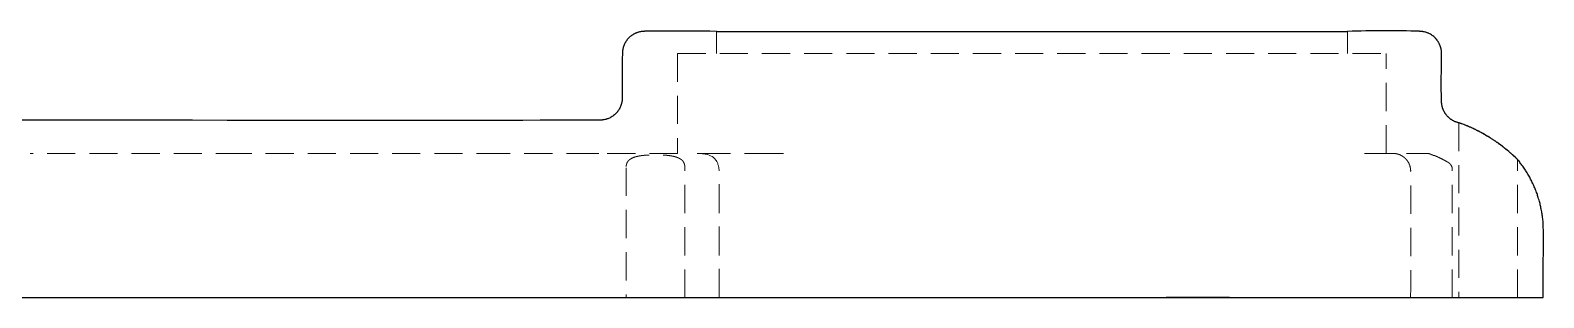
# Model space of a CAD drawing. Header units: millimetres. Extents: x -146 to 23, y 0 to 12.
# Drawn here: x -45.2 to 23.1, y 0 to 12 of the extents above; entities that cross this region are included whole.
import ezdxf

# ---------------------------------------------------------------- set-up
doc = ezdxf.new("R2010")
doc.units = ezdxf.units.MM
doc.linetypes.add('HIDDEN', pattern=[1.905, 1.27, -0.635])

msp = doc.modelspace()

# ---------------------------------------------------------------- linework, layer by layer
at = {"color": 7, "linetype": 'Continuous', "lineweight": 25}
for p, q in [((-14.25, 12), (14.25, 12)), ((8.917, 0), (6.06, 0))]:
    msp.add_line(p, q, dxfattribs=at)
at = {"color": 7, "linetype": 'HIDDEN', "lineweight": 18}
for p, q in [((-14.25, 12), (-14.25, 11)), ((14.25, 11), (14.25, 12)), ((-16, 11), (15.991, 11)), ((-16, 11), (-16, 6.5)), ((15.991, 6.5), (15.991, 11)), ((19.618, 7.756), (19.656, 7.74)), ((19.69, 7.726), (19.73, 7.71)), ((19.765, 7.695), (19.81, 7.675)), ((19.937, 7.617), (20.001, 7.587)), ((20.047, 7.564), (20.097, 7.539)), ((20.158, 7.508), (20.185, 7.494)), ((20.226, 7.472), (20.295, 7.435)), ((21.103, 6.922), (21.159, 6.881)), ((-35.233, 6.5), (-35.579, 6.5)), ((-23.81, 6.5), (-35.233, 6.5)), ((-14.882, 6.5), (-14.978, 6.497)), ((-14.882, 6.5), (-12.485, 6.5)), ((21.532, 6.588), (21.564, 6.561)), ((-18.324, 5.856), (-18.325, 0)), ((-21.223, 0), (-17.279, 0)), ((-17.279, 0), (-17.278, 0)), ((-12.713, 0), (-17.178, 0)), ((2.956, 0), (1.887, 0)), ((11.792, 0), (9.794, 0))]:
    msp.add_line(p, q, dxfattribs=at)
at = {"color": 7, "linetype": 'Continuous', "lineweight": 25, "flags": 128}
for points in [[(21.925, 6.236), (21.922, 6.239), (21.919, 6.242), (21.918, 6.243), (21.913, 6.247), (21.904, 6.256), (21.9, 6.26), (21.882, 6.277), (21.88, 6.279), (21.86, 6.298), (21.844, 6.313), (21.831, 6.325), (21.8, 6.353), (21.792, 6.361), (21.747, 6.402), (21.745, 6.404), (21.737, 6.41), (21.688, 6.455), (21.685, 6.457), (21.652, 6.486), (21.624, 6.51), (21.615, 6.518), (21.6, 6.531), (21.545, 6.578), (21.537, 6.585), (21.457, 6.65), (21.451, 6.655), (21.36, 6.728), (21.352, 6.734), (21.346, 6.739), (21.301, 6.774), (21.262, 6.804), (21.245, 6.817), (21.159, 6.881), (21.132, 6.901), (21.053, 6.958), (21.016, 6.985), (20.974, 7.013), (20.943, 7.035), (20.928, 7.045), (20.83, 7.111), (20.81, 7.124), (20.715, 7.186), (20.693, 7.2), (20.6, 7.258), (20.58, 7.27), (20.577, 7.272), (20.485, 7.327), (20.462, 7.341), (20.386, 7.384), (20.37, 7.393), (20.28, 7.443), (20.257, 7.455), (20.218, 7.476), (20.178, 7.498), (20.147, 7.513), (20.079, 7.548), (20.04, 7.567), (19.985, 7.595), (19.955, 7.609), (19.938, 7.617), (19.868, 7.649), (19.857, 7.654), (19.841, 7.662), (19.787, 7.686), (19.749, 7.702), (19.711, 7.718), (19.694, 7.725), (19.664, 7.737), (19.64, 7.747), (19.585, 7.769), (19.581, 7.77), (19.52, 7.793), (19.515, 7.795), (19.504, 7.799), (19.498, 7.802), (19.466, 7.813), (19.453, 7.818), (19.418, 7.83), (19.4, 7.836), (19.395, 7.838), (19.377, 7.844), (19.357, 7.85), (19.355, 7.851), (19.342, 7.855), (19.325, 7.86), (19.321, 7.862), (19.302, 7.868), (19.298, 7.869), (19.296, 7.87), (19.286, 7.873), (19.281, 7.874), (19.277, 7.875), (19.277, 7.875), (19.275, 7.876), (19.277, 7.875)], [(19.593, 7.766), (19.603, 7.762), (19.618, 7.756)], [(19.73, 7.71), (19.748, 7.702), (19.765, 7.695)], [(19.897, 7.636), (19.922, 7.624), (19.937, 7.617)], [(20.295, 7.435), (20.308, 7.428), (20.342, 7.409)], [(20.411, 7.37), (20.423, 7.363), (20.436, 7.356)], [(20.502, 7.317), (20.54, 7.294), (20.565, 7.279)], [(20.718, 7.184), (20.74, 7.17), (20.773, 7.149)], [(20.838, 7.106), (20.864, 7.089), (20.895, 7.068)], [(20.966, 7.019), (20.985, 7.006), (21, 6.995)], [(21.37, 6.72), (21.391, 6.704), (21.431, 6.671)], [(21.564, 6.561), (21.588, 6.541), (21.61, 6.523)], [(21.8, 6.353), (21.811, 6.344), (21.823, 6.332)], [(21.924, 6.237), (21.925, 6.237), (21.925, 6.236)], [(-52.5, 0), (0, 0), (1.162, 0), (2.319, 0), (3.467, 0), (4.601, 0), (5.717, 0), (6.81, 0), (7.877, 0), (8.912, 0), (9.913, 0), (10.874, 0), (11.792, 0), (12.664, 0), (12.864, 0), (18.595, 0), (20.663, 0), (21.128, 0), (21.55, 0), (21.926, 0), (22.253, 0), (22.53, 0), (22.753, 0), (22.923, 0), (23.036, 0), (23.093, 0), (23.093, 0)]]:
    msp.add_lwpolyline(points, dxfattribs=at)
at = {"color": 7, "linetype": 'HIDDEN', "lineweight": 18, "flags": 128}
for points in [[(19.558, 7.779), (19.586, 7.768), (19.593, 7.766)], [(19.848, 7.658), (19.857, 7.654), (19.897, 7.636)], [(20.342, 7.409), (20.37, 7.393), (20.411, 7.37)], [(20.436, 7.356), (20.485, 7.327), (20.502, 7.317)], [(20.565, 7.279), (20.58, 7.27), (20.589, 7.265)], [(20.649, 7.227), (20.715, 7.186), (20.718, 7.184)], [(20.773, 7.149), (20.83, 7.111), (20.838, 7.106)], [(20.895, 7.068), (20.943, 7.035), (20.966, 7.019)], [(21, 6.995), (21.016, 6.984), (21.035, 6.971)], [(21.217, 6.838), (21.235, 6.824), (21.262, 6.804), (21.268, 6.799)], [(-14.978, 6.497), (-15.11, 6.5), (-14.882, 6.5)], [(-14.128, 0), (-14.128, 5.7), (-14.128, 5.735), (-14.13, 5.77), (-14.133, 5.805), (-14.137, 5.839), (-14.143, 5.873), (-14.149, 5.907), (-14.157, 5.941), (-14.166, 5.974), (-14.177, 6.006), (-14.188, 6.038), (-14.201, 6.07), (-14.216, 6.1), (-14.231, 6.129), (-14.247, 6.157), (-14.248, 6.159), (-14.267, 6.187), (-14.287, 6.214), (-14.309, 6.241), (-14.332, 6.266), (-14.357, 6.29), (-14.383, 6.313), (-14.441, 6.355), (-14.508, 6.393), (-14.582, 6.425), (-14.653, 6.448), (-14.665, 6.452), (-14.758, 6.473), (-14.863, 6.487), (-14.882, 6.49), (-14.978, 6.497)], [(-14.978, 6.497), (-14.882, 6.489), (-14.861, 6.488), (-14.758, 6.473), (-14.665, 6.451), (-14.653, 6.448), (-14.582, 6.425), (-14.508, 6.393), (-14.441, 6.355), (-14.383, 6.313), (-14.357, 6.29), (-14.332, 6.266), (-14.309, 6.241), (-14.287, 6.214), (-14.267, 6.187), (-14.248, 6.159), (-14.247, 6.157), (-14.231, 6.129), (-14.216, 6.1), (-14.201, 6.07), (-14.188, 6.038), (-14.177, 6.006), (-14.166, 5.974), (-14.157, 5.941), (-14.149, 5.907), (-14.143, 5.873), (-14.137, 5.839), (-14.133, 5.805), (-14.13, 5.77), (-14.128, 5.735), (-14.128, 5.7), (-14.128, 0)], [(21.325, 6.755), (21.359, 6.728), (21.37, 6.72)], [(21.431, 6.671), (21.451, 6.655), (21.47, 6.64)], [(21.61, 6.523), (21.614, 6.519), (21.638, 6.498)], [(21.673, 6.468), (21.685, 6.457), (21.699, 6.445)], [(21.731, 6.416), (21.747, 6.402), (21.753, 6.396)], [(21.925, 6.236), (21.925, 6.236), (21.925, 6.236)]]:
    msp.add_lwpolyline(points, dxfattribs=at)
at = {"color": 7, "linetype": 'Continuous', "lineweight": 25}
for centre, radius, start, end in [((18.674, 5.498), 2.446, 68.82446, 69.71812), ((19.107, 6.351), 1.494, 67.01166, 68.41919), ((19.213, 6.285), 1.513, 65.18376, 66.76002), ((18.878, 5.246), 2.597, 63.25, 64.37009), ((18.18, 3.726), 4.268, 62.39535, 63.30976), ((18.675, 4.618), 3.248, 61.47468, 62.3025), ((19.16, 4.893), 2.768, 57.46485, 58.93531), ((19.009, 4.076), 3.533, 53.66386, 55.02001), ((19.406, 4.468), 2.983, 52.62774, 54.01367), ((19.689, 4.696), 2.63, 51.5299, 53.11255), ((19.238, 3.876), 3.552, 49.77505, 51.07867), ((20.2, 4.813), 2.215, 48.31962, 49.49764), ((19.322, 3.746), 3.596, 47.95459, 48.63511), ((19.788, 4.201), 2.946, 47.34926, 48.16833)]:
    msp.add_arc(centre, radius, start, end, dxfattribs=at)
for points, knots in [([(-14.25, 12), (-15.837, 12.001), (-17.539, 12.002), (-17.495, 12), (-17.583, 11.997), (-17.604, 11.993), (-17.665, 11.987), (-17.701, 11.977), (-17.751, 11.968), (-17.789, 11.954), (-17.835, 11.942), (-17.874, 11.924), (-17.916, 11.909), (-17.954, 11.887), (-17.994, 11.868), (-18.03, 11.843), (-18.068, 11.821), (-18.102, 11.793), (-18.138, 11.768), (-18.169, 11.737), (-18.202, 11.709), (-18.231, 11.675), (-18.262, 11.645), (-18.287, 11.608), (-18.315, 11.575), (-18.337, 11.537), (-18.362, 11.501), (-18.381, 11.461), (-18.403, 11.424), (-18.418, 11.382), (-18.436, 11.343), (-18.448, 11.3), (-18.462, 11.26), (-18.47, 11.216), (-18.481, 11.174), (-18.485, 11.131), (-18.495, 11.073), (-18.494, 11.032), (-18.524, 10.355), (-18.509, 9.688), (-18.499, 8.99), (-18.503, 8.942), (-18.505, 8.884), (-18.513, 8.831), (-18.527, 8.775), (-18.539, 8.718), (-18.56, 8.658), (-18.592, 8.577), (-18.633, 8.5), (-18.675, 8.433), (-18.711, 8.387), (-18.746, 8.341), (-18.792, 8.292), (-18.856, 8.233), (-18.926, 8.18), (-18.979, 8.145), (-19.031, 8.118), (-19.082, 8.09), (-19.148, 8.062), (-19.204, 8.046), (-19.259, 8.028), (-19.31, 8.017), (-19.369, 8.01), (-19.418, 8.001), (-19.5, 8), (-19.682, 7.979), (-39.341, 7.99), (-59, 8)], [0, 0, 0, 0, 0.0650497, 0.0697229, 0.0745875, 0.077232, 0.0800608, 0.0817481, 0.0836048, 0.0849212, 0.0863891, 0.0875238, 0.0887922, 0.0898264, 0.0909777, 0.0919518, 0.0930279, 0.0939643, 0.0949891, 0.0959009, 0.0968892, 0.0977846, 0.0987458, 0.0996302, 0.1005707, 0.1014479, 0.1023721, 0.1032447, 0.1041562, 0.1050261, 0.1059272, 0.106796, 0.1076887, 0.1085578, 0.1094437, 0.110314, 0.1111944, 0.1129075, 0.1130018, 0.1518873, 0.1530866, 0.1548526, 0.1548531, 0.1566016, 0.1580393, 0.15835, 0.1600985, 0.1618469, 0.1635953, 0.1653438, 0.1665712, 0.1670923, 0.1688407, 0.1705891, 0.1723376, 0.174086, 0.1744141, 0.1758345, 0.1775829, 0.1787162, 0.1793314, 0.1810798, 0.1818649, 0.1828283, 0.1845767, 0.184577, 1, 1, 1, 1]), ([(19.276, 7.876), (19.274, 7.876), (19.272, 7.877), (19.262, 7.877), (19.236, 7.886), (19.187, 7.898), (19.144, 7.916), (19.103, 7.93), (19.067, 7.949), (19.028, 7.966), (18.994, 7.988), (18.956, 8.009), (18.924, 8.033), (18.887, 8.057), (18.858, 8.084), (18.823, 8.111), (18.796, 8.14), (18.764, 8.169), (18.739, 8.201), (18.71, 8.233), (18.688, 8.266), (18.661, 8.301), (18.642, 8.336), (18.618, 8.373), (18.602, 8.409), (18.582, 8.448), (18.569, 8.485), (18.551, 8.526), (18.542, 8.564), (18.528, 8.606), (18.521, 8.645), (18.511, 8.688), (18.508, 8.727), (18.499, 8.781), (18.5, 8.816), (18.467, 9.561), (18.501, 10.278), (18.5, 11.024), (18.5, 11.061), (18.492, 11.119), (18.487, 11.177), (18.472, 11.23), (18.466, 11.26), (18.456, 11.288), (18.441, 11.344), (18.412, 11.414), (18.384, 11.465), (18.358, 11.517), (18.32, 11.574), (18.272, 11.639), (18.231, 11.68), (18.192, 11.724), (18.145, 11.766), (18.098, 11.8), (18.052, 11.836), (18, 11.866), (17.941, 11.899), (17.887, 11.921), (17.842, 11.941), (17.795, 11.954), (17.74, 11.972), (17.68, 11.985), (17.633, 11.99), (17.589, 11.996), (17.583, 11.996), (17.532, 11.999), (16.47, 12.045), (15.357, 12.022), (14.25, 12)], [0, 0, 0, 0, 0.00255, 0.004507, 0.009762, 0.016564, 0.022224, 0.026661, 0.032352, 0.036745, 0.042431, 0.046791, 0.052476, 0.056809, 0.062496, 0.066805, 0.072495, 0.076786, 0.082482, 0.086756, 0.092461, 0.09672, 0.102435, 0.106683, 0.11241, 0.116647, 0.122388, 0.126617, 0.132374, 0.136598, 0.142375, 0.146593, 0.152395, 0.156611, 0.165783, 0.167155, 0.42221, 0.424094, 0.434518, 0.435591, 0.444941, 0.455263, 0.455364, 0.455875, 0.465787, 0.476209, 0.482878, 0.486632, 0.497055, 0.507478, 0.515442, 0.517901, 0.528323, 0.538062, 0.538746, 0.549169, 0.559592, 0.562875, 0.570014, 0.577311, 0.580437, 0.59086, 0.597695, 0.601283, 0.601287, 0.60998, 0.611709, 1, 1, 1, 1]), ([(23.093, 0), (23.089, 0.652), (23.083, 1.658), (23.115, 2.74), (23.087, 3.235), (23.085, 3.455), (23.049, 3.66), (23.029, 3.88), (22.976, 4.08), (22.937, 4.298), (22.867, 4.493), (22.81, 4.706), (22.724, 4.894), (22.649, 5.103), (22.547, 5.282), (22.454, 5.484), (22.337, 5.654), (22.23, 5.843), (22.092, 6.012), (22.017, 6.124), (21.928, 6.233), (21.936, 6.223), (21.928, 6.233), (21.925, 6.236), (21.925, 6.236)], [0, 0, 0, 0, 0.299086, 0.460751, 0.495871, 0.525955, 0.56151, 0.591158, 0.626855, 0.65636, 0.692199, 0.721563, 0.757548, 0.786764, 0.822921, 0.851965, 0.888312, 0.917166, 0.952641, 0.982365, 0.992972, 0.998161, 0.999832, 1, 1, 1, 1])]:
    msp.add_open_spline(points, degree=3, knots=knots, dxfattribs=at)
at = {"color": 7, "linetype": 'HIDDEN', "lineweight": 18}
for points, knots in [([(19.275, 7.876), (19.275, 5.251), (19.275, 2.626), (19.275, 0.001), (19.275, 0), (19.275, 0)], [0, 0, 0, 0, 0.999778, 0.999857, 1, 1, 1, 1]), ([(-35.579, 6.5), (-35.592, 6.5), (-35.62, 6.5), (-35.745, 6.5), (-35.91, 6.5), (-36.127, 6.5), (-36.397, 6.5), (-36.723, 6.5), (-39.662, 6.5), (-42.512, 6.5), (-45.234, 6.5)], [0, 0, 0, 0, 0.0113706, 0.0238164, 0.040033, 0.0613016, 0.0882532, 0.1213065, 0.160878, 1, 1, 1, 1]), ([(-16, 6.5), (-17.331, 6.5), (-22.589, 6.5), (-18.907, 6.5), (-19.47, 6.5), (-19.496, 6.5), (-19.523, 6.5), (-19.598, 6.5), (-19.131, 6.5), (-21.711, 6.5), (-23.81, 6.5)], [0, 0, 0, 0, 0.170645, 0.674001, 0.681576, 0.690789, 0.702488, 0.717612, 0.770252, 1, 1, 1, 1]), ([(-15.676, 5.856), (-15.676, 5.861), (-15.674, 5.873), (-15.678, 5.904), (-15.678, 5.956), (-15.69, 6.006), (-15.702, 6.038), (-15.709, 6.06), (-15.72, 6.083), (-15.736, 6.112), (-15.754, 6.14), (-15.771, 6.161), (-15.787, 6.177), (-15.802, 6.194), (-15.824, 6.213), (-15.852, 6.234), (-15.882, 6.254), (-15.912, 6.272), (-15.935, 6.283), (-15.958, 6.295), (-15.985, 6.306), (-16.023, 6.321), (-16.063, 6.335), (-16.104, 6.347), (-16.148, 6.359), (-16.188, 6.368), (-16.219, 6.374), (-16.25, 6.38), (-16.288, 6.387), (-16.337, 6.395), (-16.388, 6.402), (-16.44, 6.408), (-16.493, 6.413), (-16.547, 6.418), (-16.601, 6.422), (-16.657, 6.425), (-16.713, 6.428), (-16.77, 6.43), (-16.827, 6.432), (-16.884, 6.433), (-16.942, 6.434), (-17, 6.434), (-17.058, 6.434), (-17.116, 6.433), (-17.173, 6.432), (-17.23, 6.43), (-17.287, 6.428), (-17.343, 6.425), (-17.399, 6.422), (-17.453, 6.418), (-17.507, 6.413), (-17.56, 6.408), (-17.612, 6.402), (-17.663, 6.395), (-17.712, 6.387), (-17.75, 6.38), (-17.781, 6.374), (-17.812, 6.368), (-17.852, 6.359), (-17.896, 6.347), (-17.937, 6.335), (-17.977, 6.321), (-18.015, 6.306), (-18.042, 6.295), (-18.065, 6.283), (-18.088, 6.272), (-18.118, 6.254), (-18.148, 6.234), (-18.176, 6.213), (-18.198, 6.194), (-18.213, 6.177), (-18.229, 6.161), (-18.246, 6.14), (-18.264, 6.112), (-18.28, 6.083), (-18.291, 6.06), (-18.298, 6.038), (-18.31, 6.006), (-18.322, 5.956), (-18.322, 5.904), (-18.326, 5.873), (-18.324, 5.861), (-18.324, 5.856)], [0, 0, 0, 0, 0.006386, 0.013828, 0.037648, 0.068078, 0.079348, 0.082873, 0.097751, 0.11229, 0.126738, 0.140945, 0.147209, 0.155122, 0.169041, 0.182989, 0.196662, 0.210422, 0.221428, 0.224, 0.237499, 0.250913, 0.264291, 0.277565, 0.290861, 0.304022, 0.312671, 0.317261, 0.330435, 0.343535, 0.356636, 0.369716, 0.38276, 0.395834, 0.408839, 0.421908, 0.43496, 0.447952, 0.46097, 0.47398, 0.486968, 0.5, 0.513006, 0.52602, 0.539058, 0.552048, 0.565068, 0.578092, 0.591101, 0.604166, 0.61725, 0.630284, 0.643393, 0.656466, 0.669594, 0.682739, 0.687329, 0.695903, 0.709139, 0.722463, 0.735709, 0.749116, 0.762501, 0.776021, 0.778573, 0.789578, 0.803267, 0.817011, 0.830972, 0.844878, 0.852791, 0.859067, 0.873262, 0.887723, 0.902249, 0.917113, 0.920652, 0.931922, 0.962352, 0.986172, 0.993614, 1, 1, 1, 1]), ([(-12.485, 6.5), (-12.255, 6.5), (-11.795, 6.5), (-11.281, 6.5), (-11.023, 6.5)], [0, 0, 0, 0, 0.5, 1, 1, 1, 1]), ([(18.165, 6.409), (18.16, 6.401), (18.155, 6.392), (18.116, 6.415), (18.098, 6.421), (18.081, 6.429), (18.065, 6.438), (18.051, 6.442), (18.034, 6.451), (18.016, 6.457), (18.004, 6.464), (17.993, 6.467), (17.98, 6.472), (17.964, 6.481), (17.957, 6.482), (17.946, 6.488), (17.934, 6.487), (17.925, 6.49), (17.906, 6.49), (17.885, 6.494), (17.861, 6.494), (17.842, 6.497), (17.803, 6.497), (17.755, 6.497), (17.724, 6.5), (17.713, 6.5), (17.694, 6.5), (17.155, 6.493), (15.814, 6.496), (14.482, 6.5)], [0, 0, 0, 0, 0.018859, 0.022768, 0.024791, 0.029424, 0.033294, 0.034539, 0.03892, 0.043181, 0.045529, 0.046642, 0.050957, 0.053189, 0.056072, 0.057309, 0.060082, 0.06156, 0.064159, 0.070147, 0.073876, 0.078076, 0.080171, 0.098595, 0.099742, 0.102395, 0.104043, 0.109944, 1, 1, 1, 1]), ([(16.304, 6.5), (16.305, 6.5), (16.307, 6.5), (16.373, 6.498), (16.392, 6.494), (16.439, 6.49), (16.47, 6.481), (16.508, 6.475), (16.54, 6.463), (16.575, 6.454), (16.607, 6.439), (16.64, 6.427), (16.671, 6.409), (16.703, 6.395), (16.732, 6.374), (16.762, 6.357), (16.789, 6.334), (16.817, 6.314), (16.843, 6.289), (16.869, 6.267), (16.892, 6.24), (16.916, 6.216), (16.937, 6.187), (16.959, 6.16), (16.977, 6.129), (16.997, 6.101), (17.012, 6.069), (17.029, 6.039), (17.041, 6.006), (17.056, 5.974), (17.065, 5.94), (17.077, 5.908), (17.083, 5.873), (17.092, 5.839), (17.095, 5.805), (17.107, 5.723), (17.1, 5.695), (17.123, 5.046), (17.113, 2.456), (17.103, 0)], [0, 0, 0, 0, 0.014934, 0.031488, 0.04021, 0.050424, 0.056502, 0.063828, 0.06904, 0.075278, 0.08013, 0.085829, 0.090512, 0.0959, 0.100496, 0.105686, 0.110238, 0.115291, 0.119821, 0.124775, 0.129295, 0.134175, 0.138692, 0.143514, 0.148034, 0.152808, 0.157336, 0.16207, 0.166607, 0.171309, 0.175856, 0.180529, 0.185089, 0.189738, 0.194312, 0.198939, 0.220522, 0.260833, 1, 1, 1, 1]), ([(17.724, 6.5), (17.723, 6.5), (17.72, 6.5), (17.717, 6.5), (17.716, 6.5)], [0, 0, 0, 0, 0.419393, 1, 1, 1, 1]), ([(17.988, 6.47), (17.982, 6.472), (17.967, 6.478), (17.954, 6.482), (17.942, 6.489), (17.928, 6.486), (17.91, 6.492), (17.884, 6.492), (17.86, 6.495), (17.841, 6.497), (17.8, 6.499), (17.764, 6.498), (17.729, 6.499), (17.726, 6.499)], [0, 0, 0, 0, 0.079528, 0.172296, 0.179943, 0.229507, 0.320715, 0.40566, 0.519607, 0.589366, 0.614477, 0.976113, 1, 1, 1, 1]), ([(18.16, 6.411), (18.156, 6.403), (18.151, 6.395), (18.116, 6.414), (18.101, 6.421), (18.084, 6.429), (18.064, 6.436), (18.047, 6.445), (18.03, 6.452), (18.013, 6.458), (18.001, 6.465), (17.994, 6.468), (17.989, 6.469)], [0, 0, 0, 0, 0.393223, 0.458145, 0.489642, 0.583531, 0.676919, 0.736201, 0.81794, 0.900465, 0.938526, 1, 1, 1, 1]), ([(18.742, 6.127), (18.73, 6.134), (18.712, 6.144), (18.659, 6.173), (18.616, 6.196), (18.578, 6.217), (18.546, 6.235), (18.507, 6.253), (18.451, 6.28), (18.419, 6.297), (18.371, 6.319), (18.335, 6.336), (18.304, 6.35), (18.28, 6.36), (18.254, 6.372), (18.224, 6.384), (18.204, 6.393), (18.192, 6.398), (18.177, 6.404), (18.166, 6.408), (18.16, 6.411)], [0, 0, 0, 0, 0.063249, 0.098035, 0.27913, 0.288737, 0.300991, 0.451272, 0.483064, 0.590323, 0.621013, 0.726453, 0.772287, 0.778809, 0.843416, 0.907399, 0.926218, 0.944557, 0.96784, 1, 1, 1, 1]), ([(18.983, 5.795), (18.983, 5.802), (18.984, 5.809), (18.981, 5.824), (18.979, 5.835), (18.979, 5.847), (18.973, 5.864), (18.971, 5.877), (18.964, 5.895), (18.959, 5.91), (18.948, 5.928), (18.942, 5.944), (18.934, 5.957), (18.925, 5.972), (18.913, 5.991), (18.893, 6.018), (18.874, 6.039), (18.854, 6.066), (18.817, 6.082), (18.778, 6.106), (18.745, 6.126), (18.71, 6.144), (18.658, 6.173), (18.616, 6.196), (18.571, 6.22), (18.539, 6.238), (18.499, 6.256), (18.444, 6.284), (18.409, 6.301), (18.354, 6.328), (18.297, 6.353), (18.24, 6.378), (18.21, 6.39), (18.198, 6.395), (18.182, 6.401), (18.169, 6.407), (18.165, 6.409)], [0, 0, 0, 0, 0.035247, 0.037721, 0.070222, 0.090399, 0.096266, 0.147749, 0.155447, 0.176326, 0.215118, 0.239975, 0.246977, 0.274995, 0.304391, 0.334704, 0.394965, 0.399431, 0.453542, 0.466095, 0.507711, 0.542238, 0.556176, 0.645712, 0.651178, 0.674053, 0.731462, 0.750337, 0.815857, 0.82016, 0.891028, 0.958678, 0.960552, 0.967087, 0.988007, 1, 1, 1, 1]), ([(21.925, 0), (21.925, 0.001), (21.925, 2.079), (21.925, 4.158), (21.925, 6.236)], [0, 0, 0, 0, 0.000257, 1, 1, 1, 1]), ([(-15.675, 0), (-15.675, 1.636), (-15.676, 3.588), (-15.676, 5.54), (-15.676, 5.856)], [0, 0, 0, 0, 0.838322, 1, 1, 1, 1]), ([(18.983, 5.797), (18.982, 5.804), (18.982, 5.814), (18.982, 5.826), (18.979, 5.839), (18.977, 5.851), (18.973, 5.868), (18.97, 5.881), (18.96, 5.903), (18.956, 5.918), (18.944, 5.938), (18.936, 5.952), (18.928, 5.966), (18.918, 5.986), (18.905, 6.001), (18.887, 6.027), (18.873, 6.041), (18.863, 6.054), (18.862, 6.055)], [0, 0, 0, 0, 0.085624, 0.124444, 0.155981, 0.233591, 0.277065, 0.363645, 0.383134, 0.529897, 0.533878, 0.617186, 0.685342, 0.69475, 0.837064, 0.858731, 0.988707, 1, 1, 1, 1]), ([(18.983, 0), (18.983, 0.709), (18.982, 1.91), (18.983, 3.842), (18.983, 5.065), (18.983, 5.795)], [0, 0, 0, 0, 0.3669103, 0.6218286, 1, 1, 1, 1]), ([(18.983, 0), (18.983, 1.674), (18.983, 3.606), (18.983, 5.539), (18.983, 5.797)], [0, 0, 0, 0, 0.866071, 1, 1, 1, 1]), ([(-17.101, 0), (-17.44, 0), (-17.959, 0), (-18.491, 0), (-18.676, 0)], [0, 0, 0, 0, 0.651916, 1, 1, 1, 1]), ([(-16.767, 0), (-15.699, 0), (-13.81, 0), (-16.097, 0), (-16.739, 0), (-16.944, 0)], [0, 0, 0, 0, 0.46931, 0.830451, 1, 1, 1, 1]), ([(-12.979, 0), (-12.994, 0), (-13.552, 0), (-14.825, 0), (-16.073, 0), (-16.767, 0)], [0, 0, 0, 0, 0.012619, 0.450911, 1, 1, 1, 1]), ([(-14.219, 0), (-14.664, 0), (-15.188, 0), (-15.893, 0), (-16.135, 0), (-16.296, 0)], [0, 0, 0, 0, 0.650217, 0.767635, 1, 1, 1, 1])]:
    msp.add_open_spline(points, degree=3, knots=knots, dxfattribs=at)

doc.saveas('drawing.dxf')
